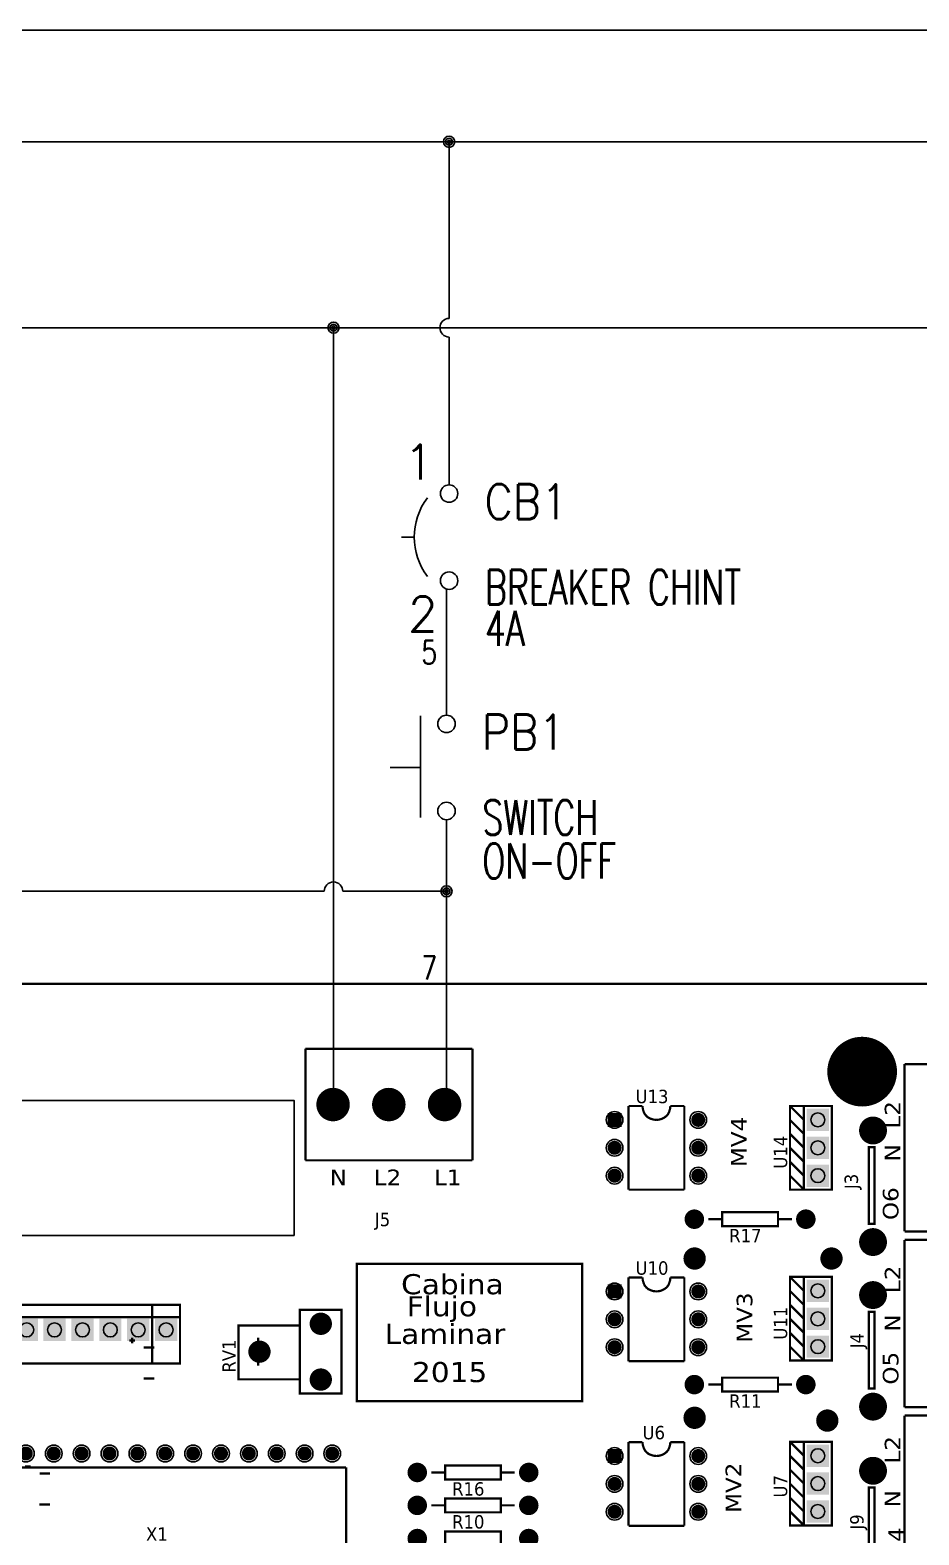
# Model space of a CAD drawing. Header units: millimetres. Extents: x 123.5 to 144.3, y 105.4 to 121.6.
# Drawn here: x 128.29 to 133.07, y 113.5 to 121.59 of the extents above; entities that cross this region are included whole.
import ezdxf
from ezdxf.enums import TextEntityAlignment as Align

# ---------------------------------------------------------------- set-up
doc = ezdxf.new("R2010")
doc.units = ezdxf.units.MM
doc.linetypes.add('HIDDEN2', pattern=[0.1875, 0.125, -0.0625])
for name, color, linetype in [('12632256', 7, 'Continuous'), ('BLK_12AWG', 7, 'Continuous'), ('DESC', 250, 'Continuous'), ('SYMS', 7, 'Continuous'), ('TAGS', 250, 'Continuous'), ('TERMS', 250, 'Continuous'), ('WIRES', 7, 'Continuous')]:
    doc.layers.add(name, color=color, linetype=linetype)
doc.layers.add('WIRENO', color=7, linetype='Continuous', true_color=0x000000)
doc.styles.get("Standard").update_dxf_attribs({"font": 'tahoma.ttf'})
doc.styles.add('WD', font='romans.shx')

# ---------------------------------------------------------------- blocks, each defined once
blk = doc.blocks.new('EPAD')
at = {"const_width": 0.5}
blk.add_lwpolyline([(-0.25, 0, 1), (0.25, 0, 1)], format="xyb", close=True, dxfattribs=at)
blk = doc.blocks.new('RPAD')
blk.add_trace([(-0.5, -0.5), (-0.5, 0.5), (0.5, -0.5), (0.5, 0.5)])
blk = doc.blocks.new('TarjetaElec')
at = {"const_width": 0.008}
for points in [[(149.0406, 100.3538), (154.0006, 100.3538), (154.0006, 104.4678), (149.0406, 104.4678), (149.0406, 100.3538)], [(151.3936, 103.8348), (151.3936, 104.2348)], [(151.9926, 104.2348), (151.3936, 104.2348)], [(151.9926, 103.8348), (151.9926, 104.2348)], [(153.5426, 104.1798), (153.9426, 104.1798)], [(153.5426, 104.1798), (153.5426, 103.5798)], [(152.5526, 104.0298), (152.6026, 104.0298)], [(152.5526, 104.0298), (152.5526, 103.7298)], [(152.6526, 103.9798), (152.6426, 103.9808), (152.6326, 103.9838), (152.6236, 103.9878), (152.6166, 103.9938), (152.6106, 104.0008), (152.6066, 104.0098), (152.6036, 104.0198), (152.6026, 104.0298)], [(152.6526, 103.9798), (152.6626, 103.9808), (152.6726, 103.9838), (152.6806, 103.9878), (152.6886, 103.9938), (152.6946, 104.0008), (152.6986, 104.0098), (152.7016, 104.0198), (152.7026, 104.0298)], [(152.7026, 104.0298), (152.7526, 104.0298)], [(152.7526, 104.0298), (152.7526, 103.7298)], [(153.1816, 103.7298), (153.2816, 103.7298), (153.2816, 104.0298), (153.1816, 104.0298), (153.1816, 103.7298), (153.1316, 103.7298), (153.1316, 104.0298), (153.1816, 104.0298)], [(153.1816, 103.9798), (153.1316, 104.0298)], [(153.1816, 103.9298), (153.1316, 103.9798)], [(153.1816, 103.8798), (153.1316, 103.9298)], [(153.1816, 103.8298), (153.1316, 103.8798)], [(153.4146, 103.6068), (153.4346, 103.6068), (153.4346, 103.8818), (153.4146, 103.8818), (153.4146, 103.6068)], [(151.3936, 103.8348), (151.9926, 103.8348)], [(153.1816, 103.7798), (153.1316, 103.8298)], [(153.1816, 103.7298), (153.1316, 103.7798)], [(152.5526, 103.7298), (152.7526, 103.7298)], [(152.8886, 103.5988), (153.0886, 103.5988), (153.0886, 103.6488), (152.8886, 103.6488), (152.8886, 103.5988)], [(152.8886, 103.6238), (152.8386, 103.6238)], [(153.1386, 103.6238), (153.0886, 103.6238)], [(153.5426, 103.5798), (153.9426, 103.5798)], [(153.5426, 103.5498), (153.9426, 103.5498)], [(153.5426, 103.5498), (153.5426, 102.9498)], [(151.5776, 102.9718), (152.3866, 102.9718), (152.3866, 103.4638), (151.5776, 103.4638), (151.5776, 102.9718)], [(152.5526, 103.4148), (152.6026, 103.4148)], [(152.5526, 103.4148), (152.5526, 103.1148)], [(152.6526, 103.3648), (152.6426, 103.3658), (152.6326, 103.3688), (152.6236, 103.3728), (152.6166, 103.3788), (152.6106, 103.3858), (152.6066, 103.3948), (152.6036, 103.4048), (152.6026, 103.4148)], [(152.6526, 103.3648), (152.6626, 103.3658), (152.6726, 103.3688), (152.6806, 103.3728), (152.6886, 103.3788), (152.6946, 103.3858), (152.6986, 103.3948), (152.7016, 103.4048), (152.7026, 103.4148)], [(152.7026, 103.4148), (152.7526, 103.4148)], [(152.7526, 103.4148), (152.7526, 103.1148)], [(153.1816, 103.1168), (153.2816, 103.1168), (153.2816, 103.4168), (153.1816, 103.4168), (153.1816, 103.1168), (153.1316, 103.1168), (153.1316, 103.4168), (153.1816, 103.4168)], [(153.1816, 103.3668), (153.1316, 103.4168)], [(153.1816, 103.3168), (153.1316, 103.3668)], [(149.3396, 103.1068), (150.9436, 103.1068), (150.9436, 103.3168), (149.3396, 103.3168), (149.3396, 103.1068)], [(150.8436, 103.1108), (150.8436, 103.3128)], [(153.1816, 103.2668), (153.1316, 103.3168)], [(150.9406, 103.2728), (149.3426, 103.2728)], [(151.3736, 102.9988), (151.5226, 102.9988), (151.5226, 103.2988), (151.3736, 103.2988), (151.3736, 102.9988)], [(153.1816, 103.2168), (153.1316, 103.2668)], [(153.4146, 103.0168), (153.4346, 103.0168), (153.4346, 103.2918), (153.4146, 103.2918), (153.4146, 103.0168)], [(151.1536, 103.0498), (151.3736, 103.0498), (151.3736, 103.2428), (151.1536, 103.2428), (151.1536, 103.0498)], [(153.1816, 103.1668), (153.1316, 103.2168)], [(150.7816, 103.1888), (150.7616, 103.1888)], [(150.7716, 103.1788), (150.7716, 103.1988)], [(150.8516, 103.1638), (150.8136, 103.1638)], [(151.2236, 103.0988), (151.2236, 103.1988)], [(153.1816, 103.1168), (153.1316, 103.1668)], [(152.5526, 103.1148), (152.7526, 103.1148)], [(150.8516, 103.0528), (150.8126, 103.0528)], [(152.8886, 103.0058), (153.0886, 103.0058), (153.0886, 103.0558), (152.8886, 103.0558), (152.8886, 103.0058)], [(152.8886, 103.0308), (152.8386, 103.0308)], [(153.1386, 103.0308), (153.0886, 103.0308)], [(153.5426, 102.9498), (153.9426, 102.9498)], [(153.5426, 102.9198), (153.9426, 102.9198)], [(153.5426, 102.9198), (153.5426, 102.3208)], [(152.5526, 102.8248), (152.6026, 102.8248)], [(152.5526, 102.8248), (152.5526, 102.5248)], [(152.6526, 102.7748), (152.6426, 102.7758), (152.6326, 102.7788), (152.6236, 102.7828), (152.6166, 102.7888), (152.6106, 102.7958), (152.6066, 102.8048), (152.6036, 102.8148), (152.6026, 102.8248)], [(152.6526, 102.7748), (152.6626, 102.7758), (152.6726, 102.7788), (152.6806, 102.7828), (152.6886, 102.7888), (152.6946, 102.7958), (152.6986, 102.8048), (152.7016, 102.8148), (152.7026, 102.8248)], [(152.7026, 102.8248), (152.7526, 102.8248)], [(152.7526, 102.8248), (152.7526, 102.5248)], [(153.1816, 102.5258), (153.2816, 102.5258), (153.2816, 102.8258), (153.1816, 102.8258), (153.1816, 102.5258), (153.1316, 102.5258), (153.1316, 102.8258), (153.1816, 102.8258)], [(153.1816, 102.7758), (153.1316, 102.8258)], [(153.1816, 102.7258), (153.1316, 102.7758)], [(149.5406, 102.7338), (151.5396, 102.7338)], [(150.4076, 102.7368), (150.3876, 102.7368)], [(151.5396, 102.7338), (151.5396, 102.2348)], [(151.8946, 102.6908), (152.0946, 102.6908), (152.0946, 102.7408), (151.8946, 102.7408), (151.8946, 102.6908)], [(153.1816, 102.6758), (153.1316, 102.7258)], [(150.4776, 102.7118), (150.4396, 102.7118)], [(151.8946, 102.7158), (151.8446, 102.7158)], [(152.1446, 102.7158), (152.0946, 102.7158)], [(153.1816, 102.6258), (153.1316, 102.6758)], [(151.8946, 102.5728), (152.0946, 102.5728), (152.0946, 102.6228), (151.8946, 102.6228), (151.8946, 102.5728)], [(153.1816, 102.5758), (153.1316, 102.6258)], [(153.4146, 102.3878), (153.4346, 102.3878), (153.4346, 102.6618), (153.4146, 102.6618), (153.4146, 102.3878)], [(150.4776, 102.6008), (150.4386, 102.6008)], [(151.8946, 102.5978), (151.8446, 102.5978)], [(152.1446, 102.5978), (152.0946, 102.5978)], [(153.1816, 102.5258), (153.1316, 102.5758)], [(151.8946, 102.4538), (152.0946, 102.4538), (152.0946, 102.5038), (151.8946, 102.5038), (151.8946, 102.4538)], [(152.5526, 102.5248), (152.7526, 102.5248)]]:
    blk.add_lwpolyline(points, dxfattribs=at)
blk.add_lwpolyline([(149.0926, 103.5658), (151.3526, 103.5658), (151.3526, 104.0498), (149.0926, 104.0498), (149.0926, 103.5658)])
for centre, radius in [((153.3906, 104.1528), 0.03), ((151.4926, 104.0348), 0.03), ((151.6926, 104.0348), 0.03), ((151.8926, 104.0348), 0.03), ((152.5026, 103.9798), 0.03), ((152.8026, 103.9798), 0.03), ((153.2316, 103.9798), 0.025), ((153.4296, 103.9418), 0.025), ((152.5026, 103.8798), 0.03), ((152.8026, 103.8798), 0.03), ((153.2316, 103.8798), 0.025), ((152.5026, 103.7798), 0.03), ((152.8026, 103.7798), 0.03), ((153.2316, 103.7798), 0.025), ((152.7886, 103.6238), 0.025), ((153.1886, 103.6238), 0.025), ((153.4296, 103.5418), 0.025), ((152.7896, 103.4828), 0.025), ((153.2806, 103.4828), 0.025), ((152.5026, 103.3648), 0.03), ((152.8026, 103.3648), 0.03), ((153.2316, 103.3668), 0.025), ((153.4296, 103.3518), 0.025), ((151.4486, 103.2488), 0.025), ((152.5026, 103.2648), 0.03), ((152.8026, 103.2648), 0.03), ((153.2316, 103.2668), 0.025), ((150.3936, 103.2268), 0.025), ((150.4936, 103.2268), 0.025), ((150.5936, 103.2268), 0.025), ((150.6936, 103.2268), 0.025), ((150.7936, 103.2268), 0.025), ((150.8936, 103.2268), 0.025), ((151.2286, 103.1488), 0.025), ((152.5026, 103.1648), 0.03), ((152.8026, 103.1648), 0.03), ((153.2316, 103.1668), 0.025), ((151.4486, 103.0488), 0.025), ((152.7886, 103.0308), 0.025), ((153.1886, 103.0308), 0.025), ((152.7896, 102.9118), 0.025), ((153.4296, 102.9518), 0.025), ((153.2656, 102.9018), 0.025), ((150.3906, 102.7838), 0.03), ((150.4906, 102.7838), 0.03), ((150.5906, 102.7838), 0.03), ((150.6906, 102.7838), 0.03), ((150.7906, 102.7838), 0.03), ((150.8906, 102.7838), 0.03), ((150.9906, 102.7838), 0.03), ((151.0906, 102.7838), 0.03), ((151.1906, 102.7838), 0.03), ((151.2906, 102.7838), 0.03), ((151.3906, 102.7838), 0.03), ((151.4896, 102.7838), 0.03), ((152.5026, 102.7748), 0.03), ((152.8026, 102.7748), 0.03), ((153.2316, 102.7758), 0.025), ((151.7946, 102.7158), 0.025), ((152.1946, 102.7158), 0.025), ((153.4296, 102.7218), 0.025), ((152.5026, 102.6748), 0.03), ((152.8026, 102.6748), 0.03), ((153.2316, 102.6758), 0.025), ((151.7946, 102.5978), 0.025), ((152.1946, 102.5978), 0.025), ((152.5026, 102.5748), 0.03), ((152.8026, 102.5748), 0.03), ((153.2316, 102.5758), 0.025), ((151.7946, 102.4788), 0.025), ((152.1946, 102.4788), 0.025)]:
    blk.add_circle(centre, radius)
for p, xscale, yscale in [((153.3906, 104.1528), 0.25, 0.25), ((151.4926, 104.0348), 0.12, 0.12), ((151.6926, 104.0348), 0.12, 0.12), ((151.8926, 104.0348), 0.12, 0.12), ((152.8026, 103.9798), 0.05, 0.05), ((153.4296, 103.9418), 0.1, 0.1), ((152.5026, 103.8798), 0.05, 0.05), ((152.8026, 103.8798), 0.05, 0.05), ((152.5026, 103.7798), 0.05, 0.05), ((152.8026, 103.7798), 0.05, 0.05), ((152.7886, 103.6238), 0.07, 0.07), ((153.1886, 103.6238), 0.07, 0.07), ((153.4296, 103.5418), 0.1, 0.1), ((152.7896, 103.4828), 0.08, 0.08), ((153.2806, 103.4828), 0.08, 0.08), ((152.8026, 103.3648), 0.05, 0.05), ((153.4296, 103.3518), 0.1, 0.1), ((151.4486, 103.2488), 0.08, 0.08), ((152.5026, 103.2648), 0.05, 0.05), ((152.8026, 103.2648), 0.05, 0.05), ((151.2286, 103.1488), 0.08, 0.08), ((152.5026, 103.1648), 0.05, 0.05), ((152.8026, 103.1648), 0.05, 0.05), ((151.4486, 103.0488), 0.08, 0.08), ((152.7886, 103.0308), 0.07, 0.07), ((153.1886, 103.0308), 0.07, 0.07), ((153.4296, 102.9518), 0.1, 0.1), ((152.7896, 102.9118), 0.08, 0.08), ((153.2656, 102.9018), 0.08, 0.08), ((150.3906, 102.7838), 0.05, 0.05), ((150.4906, 102.7838), 0.05, 0.05), ((150.5906, 102.7838), 0.05, 0.05), ((150.6906, 102.7838), 0.05, 0.05), ((150.7906, 102.7838), 0.05, 0.05), ((150.8906, 102.7838), 0.05, 0.05), ((150.9906, 102.7838), 0.05, 0.05), ((151.0906, 102.7838), 0.05, 0.05), ((151.1906, 102.7838), 0.05, 0.05), ((151.2906, 102.7838), 0.05, 0.05), ((151.3906, 102.7838), 0.05, 0.05), ((151.4896, 102.7838), 0.05, 0.05), ((152.8026, 102.7748), 0.05, 0.05), ((151.7946, 102.7158), 0.07, 0.07), ((152.1946, 102.7158), 0.07, 0.07), ((153.4296, 102.7218), 0.1, 0.1), ((152.5026, 102.6748), 0.05, 0.05), ((152.8026, 102.6748), 0.05, 0.05), ((151.7946, 102.5978), 0.07, 0.07), ((152.1946, 102.5978), 0.07, 0.07), ((152.5026, 102.5748), 0.05, 0.05), ((152.8026, 102.5748), 0.05, 0.05), ((151.7946, 102.4788), 0.07, 0.07), ((152.1946, 102.4788), 0.07, 0.07)]:
    blk.add_blockref('EPAD', p, dxfattribs=dict(xscale=xscale, yscale=yscale))
for p, xscale, yscale, rotation in [((153.2316, 103.9798), 0.08, 0.08, 90), ((152.5026, 103.9798), 0.05, 0.05, 270), ((153.2316, 103.8798), 0.08, 0.08, 90), ((153.2316, 103.7798), 0.08, 0.08, 90), ((152.5026, 103.3648), 0.05, 0.05, 270), ((153.2316, 103.3668), 0.08, 0.08, 90), ((150.3936, 103.2268), 0.08, 0.08, 180), ((150.4936, 103.2268), 0.08, 0.08, 180), ((150.5936, 103.2268), 0.08, 0.08, 180), ((150.6936, 103.2268), 0.08, 0.08, 180), ((150.7936, 103.2268), 0.08, 0.08, 180), ((150.8936, 103.2268), 0.08, 0.08, 180), ((153.2316, 103.2668), 0.08, 0.08, 90), ((153.2316, 103.1668), 0.08, 0.08, 90), ((152.5026, 102.7748), 0.05, 0.05, 270), ((153.2316, 102.7758), 0.08, 0.08, 90), ((153.2316, 102.6758), 0.08, 0.08, 90), ((153.2316, 102.5758), 0.08, 0.08, 90)]:
    blk.add_blockref('RPAD', p, dxfattribs=dict(xscale=xscale, yscale=yscale, rotation=rotation))
at = {"layer": '12632256'}
for s, height, width, p in [('U13', 0.048, 1.041667, (152.5776, 104.0398)), ('N', 0.056, 1.25, (151.4806, 103.7458)), ('L2', 0.056, 1.25, (151.6386, 103.7458)), ('L1', 0.056, 1.25, (151.8546, 103.7458)), ('J5', 0.048, 1.041667, (151.6426, 103.5988)), ('R17', 0.048, 1.041667, (152.9136, 103.5408)), ('Cabina', 0.072, 1.25, (151.7366, 103.3548)), ('U10', 0.048, 1.041667, (152.5776, 103.4248)), ('Flujo', 0.072, 1.25, (151.7566, 103.2758)), ('Laminar', 0.072, 1.25, (151.6776, 103.1768)), ('2015', 0.072, 1.25, (151.7756, 103.0398)), ('R11', 0.048, 1.041667, (152.9136, 102.9478)), ('U6', 0.048, 1.041667, (152.6026, 102.8348)), ('R16', 0.048, 1.041667, (151.9196, 102.6328)), ('R10', 0.048, 1.041667, (151.9196, 102.5148)), ('X1', 0.048, 1.041667, (150.8216, 102.4708))]:
    blk.add_text(s, height=height, dxfattribs=dict(at, width=width)).set_placement(p)
for s, height, width, p in [('L2', 0.056, 1.25, (153.5276, 103.9488)), ('MV4', 0.056, 1.25, (152.9766, 103.8108)), ('U14', 0.048, 1.041667, (153.1216, 103.8048)), ('N', 0.056, 1.25, (153.5276, 103.8308)), ('J3', 0.048, 1.041667, (153.3756, 103.7318)), ('O6', 0.056, 1.25, (153.5206, 103.6208)), ('L2', 0.056, 1.25, (153.5276, 103.3588)), ('MV3', 0.056, 1.25, (152.9966, 103.1808)), ('U11', 0.048, 1.041667, (153.1216, 103.1918)), ('N', 0.056, 1.25, (153.5276, 103.2208)), ('J4', 0.048, 1.041667, (153.3956, 103.1608)), ('RV1', 0.048, 1.041667, (151.1436, 103.0738)), ('O5', 0.056, 1.25, (153.5206, 103.0308)), ('L2', 0.056, 1.25, (153.5276, 102.7478)), ('MV2', 0.056, 1.25, (152.9566, 102.5708)), ('U7', 0.048, 1.041667, (153.1216, 102.6258)), ('N', 0.056, 1.25, (153.5276, 102.5908)), ('J9', 0.048, 1.041667, (153.3956, 102.5108)), ('O4', 0.056, 1.25, (153.5406, 102.4018))]:
    blk.add_text(s, height=height, rotation=90, dxfattribs=dict(at, width=width)).set_placement(p)
blk = doc.blocks.new('VCB1')
at = {"linetype": 'HIDDEN2'}
blk.add_line((-0.1712, 0), (-0.125, 0), dxfattribs=at)
for centre in [(0, 0.1562), (0, -0.1562)]:
    blk.add_circle(centre, 0.0312)
blk.add_arc((0.1094, 0), 0.2344, 143.1301, 216.8699)
at = {"style": 'WD'}
for tag, p, width in [('INST', (0.2188, 0.3883), 0.7), ('LOC', (0.2188, 0.2188), 0.7), ('TAG1', (0.1269, 0.0644), 0.9), ('XREF', (0.1287, -0.09), 0.7), ('DESC1', (0.1287, -0.242), 0.7), ('DESC2', (0.1287, -0.3893), 0.7)]:
    blk.add_attdef(tag, p, '', height=0.125, dxfattribs=dict(at, width=width))
at = {"linetype": 'Continuous', "style": 'WD'}
for tag, height, flags, p in [('TERM01', 0.125, 8, (-0.055, 0.2066)), ('MFG', 0.01, 9, (-0.1421, -0.0881)), ('CAT', 0.01, 9, (-0.1421, -0.0731))]:
    blk.add_attdef(tag, text='', height=height, dxfattribs=dict(at, flags=flags)).set_placement(p, align=Align.RIGHT)
at = {"style": 'WD', "width": 0.7}
blk.add_attdef('RATING1', text='', height=0.125, dxfattribs=at).set_placement((-0.1875, 0.0625), align=Align.RIGHT)
at = {"color": 7, "style": 'WD', "flags": 1}
for tag, p in [('X2TERM01', (0, 0.1875)), ('X8TERM02', (0, -0.1875))]:
    blk.add_attdef(tag, p, '', height=0.0125, dxfattribs=at)
at = {"color": 7, "style": 'WD'}
for tag, p in [('X4LINK', (-0.25, 0)), ('X1LINK', (0, 0))]:
    blk.add_attdef(tag, p, '', height=0.01, dxfattribs=at)
at = {"style": 'WD', "flags": 9}
for tag, p in [('FAMILY', (-0.1421, -0.0365)), ('CONTACT', (-0.1288, -0.1291))]:
    blk.add_attdef(tag, text='', height=0.01, dxfattribs=at).set_placement(p, align=Align.RIGHT)
at = {"linetype": 'Continuous', "style": 'WD', "flags": 9}
blk.add_attdef('ASSYCODE', text='', height=0.01, dxfattribs=at).set_placement((-0.1533, -0.1061), align=Align.CENTER)
at = {"linetype": 'Continuous', "style": 'WD', "flags": 8}
blk.add_attdef('TERM02', text='', height=0.125, dxfattribs=at).set_placement((-0.0407, -0.2134), align=Align.TOP_RIGHT)
blk = doc.blocks.new('WDDOT')
for radius in [0.03, 0.0187, 0.00929]:
    blk.add_circle((0, 0), radius)
blk = doc.blocks.new('VPB11')
for p, q in [((-0.0938, 0.1849), (-0.0938, -0.1801)), ((-0.2022, 0), (-0.0938, 0))]:
    blk.add_line(p, q)
for centre in [(0, 0.1562), (0, -0.1562)]:
    blk.add_circle(centre, 0.0312)
at = {"style": 'WD'}
for tag, p, width in [('INST', (0.1269, 0.3902), 0.7), ('LOC', (0.1269, 0.2206), 0.7), ('TAG1', (0.1269, 0.0644), 0.9), ('XREF', (0.1287, -0.09), 0.7), ('DESC1', (0.1287, -0.242), 0.7), ('DESC2', (0.1287, -0.3982), 0.7)]:
    blk.add_attdef(tag, p, '', height=0.125, dxfattribs=dict(at, width=width))
at = {"linetype": 'Continuous', "style": 'WD'}
for tag, height, flags, p in [('TERM01', 0.125, 8, (-0.055, 0.2223)), ('MFG', 0.01, 9, (-0.1421, -0.0881)), ('CAT', 0.01, 9, (-0.1421, -0.0731))]:
    blk.add_attdef(tag, text='', height=height, dxfattribs=dict(at, flags=flags)).set_placement(p, align=Align.RIGHT)
at = {"color": 7, "style": 'WD', "flags": 1}
for tag, p in [('X2TERM01', (0, 0.1875)), ('X8TERM02', (0, -0.1875))]:
    blk.add_attdef(tag, p, '', height=0.0125, dxfattribs=at)
at = {"color": 7, "style": 'WD'}
for tag, p in [('X4LINK', (-0.2656, 0)), ('X1LINK', (0, 0))]:
    blk.add_attdef(tag, p, '', height=0.01, dxfattribs=at)
at = {"style": 'WD'}
for tag, flags, p in [('CONTACT', 1, (-0.1421, -0.0531)), ('FAMILY', 9, (-0.1421, -0.0365))]:
    blk.add_attdef(tag, text='', height=0.01, dxfattribs=dict(at, flags=flags)).set_placement(p, align=Align.RIGHT)
at = {"linetype": 'Continuous', "style": 'WD', "flags": 9}
blk.add_attdef('ASSYCODE', text='', height=0.01, dxfattribs=at).set_placement((-0.1551, -0.1064), align=Align.CENTER)
at = {"linetype": 'Continuous', "style": 'WD', "flags": 8}
blk.add_attdef('TERM02', text='', height=0.125, dxfattribs=at).set_placement((-0.0407, -0.2291), align=Align.TOP_RIGHT)
blk = doc.blocks.new('WD_WNV')
at = {"style": 'WD', "flags": 1}
for tag, p in [('W01USER', (-0.0625, 0.0938)), ('W02USER', (-0.0625, 0.0859)), ('W03USER', (-0.0625, 0.0781)), ('W04USER', (-0.0625, 0.0703)), ('W05USER', (-0.0625, 0.0625)), ('W06USER', (-0.0625, 0.0547)), ('W07USER', (-0.0625, 0.0469)), ('W08USER', (-0.0625, 0.0391)), ('W09USER', (-0.0625, 0.0312)), ('W10USER', (-0.0625, 0.0234))]:
    blk.add_attdef(tag, text='', height=0.005, dxfattribs=at).set_placement(p, align=Align.CENTER)
at = {"linetype": 'Continuous', "style": 'WD', "width": 0.8}
blk.add_attdef('WIRENO', text='', height=0.125, dxfattribs=at).set_placement((-0.05, 0), align=Align.MIDDLE_RIGHT)

msp = doc.modelspace()

# ---------------------------------------------------------------- linework, layer by layer
at = {"color": 7, "linetype": 'Continuous'}
msp.add_line((144.2555, 121.5905), (123.5055, 121.5905), dxfattribs=at)
at = {"layer": 'BLK_12AWG'}
for p, q in [((124.4182, 120.99), (142.7932, 120.99)), ((130.5431, 120.04), (130.5431, 120.99)), ((124.4182, 119.99), (142.7932, 119.99)), ((129.921, 115.8572), (129.921, 119.99)), ((130.5431, 119.1452), (130.5431, 119.94))]:
    msp.add_line(p, q, dxfattribs=at)
msp.add_arc((130.5431, 119.99), 0.05, 90, 270, dxfattribs=at)
at = {"layer": 'WIRES'}
for p, q in [((130.529, 117.9066), (130.529, 118.5827)), ((130.529, 117.3441), (130.529, 115.7507)), ((129.871, 116.9592), (124.4075, 116.9592)), ((130.529, 116.9592), (129.971, 116.9592))]:
    msp.add_line(p, q, dxfattribs=at)
msp.add_arc((129.921, 116.9592), 0.05, 0, 180, dxfattribs=at)

# ---------------------------------------------------------------- block references
at = {"layer": 'BLK_12AWG', "xscale": 1.5, "yscale": 1.5, "zscale": 1.5}
msp.add_blockref('TarjetaElec', (-97.3203, -40.2399), dxfattribs=at)
at = {"layer": 'SYMS'}
for p in [(130.5431, 120.99), (129.921, 119.99), (130.529, 116.9592)]:
    msp.add_blockref('WDDOT', p, dxfattribs=at)
ref = msp.add_blockref('VCB1', (130.5431, 118.8639), dxfattribs=dict(at, xscale=1.5, yscale=1.5, zscale=1.5))
ref.add_attrib('DESC2', '4A', (130.7362, 118.2799), dxfattribs={"layer": 'DESC', "height": 0.1875, "style": 'WD', "width": 0.7})
ref.add_attrib('DESC1', 'BREAKER CHINT', (130.7362, 118.5009), dxfattribs={"layer": 'DESC', "height": 0.1875, "style": 'WD', "width": 0.7})
ref.add_attrib('TAG1', 'CB1', (130.7335, 118.9605), dxfattribs={"layer": 'TAGS', "height": 0.1875, "style": 'WD', "width": 0.9})
ref.add_attrib('TERM02', '2', dxfattribs={"layer": 'TERMS', "linetype": 'Continuous', "height": 0.1875, "style": 'WD', "flags": 8}).set_placement((130.4821, 118.5437), align=Align.TOP_RIGHT)
ref.add_attrib('TERM01', '1', dxfattribs={"layer": 'TERMS', "linetype": 'Continuous', "height": 0.1875, "style": 'WD', "flags": 8}).set_placement((130.4606, 119.1739), align=Align.RIGHT)
ref = msp.add_blockref('VPB11', (130.529, 117.6253), dxfattribs=dict(at, xscale=1.5, yscale=1.5, zscale=1.5))
ref.add_attrib('DESC2', 'ON-OFF', (130.722, 117.028), dxfattribs={"layer": 'DESC', "height": 0.1875, "style": 'WD', "width": 0.7})
ref.add_attrib('DESC1', 'SWITCH', (130.722, 117.2624), dxfattribs={"layer": 'DESC', "height": 0.1875, "style": 'WD', "width": 0.7})
ref.add_attrib('TAG1', 'PB1', (130.7194, 117.7219), dxfattribs={"layer": 'TAGS', "height": 0.1875, "style": 'WD', "width": 0.9})
at = {"layer": 'WIRENO'}
ref = msp.add_blockref('WD_WNV', (130.529, 118.2446), dxfattribs=at)
ref.add_attrib('WIRENO', '5', dxfattribs={"linetype": 'Continuous', "height": 0.125, "style": 'WD', "width": 0.8}).set_placement((130.479, 118.2446), align=Align.MIDDLE_RIGHT)
ref = msp.add_blockref('WD_WNV', (130.529, 116.5474), dxfattribs=at)
ref.add_attrib('WIRENO', '7', dxfattribs={"linetype": 'Continuous', "height": 0.125, "style": 'WD', "width": 0.8}).set_placement((130.479, 116.5474), align=Align.MIDDLE_RIGHT)

doc.saveas('drawing.dxf')
